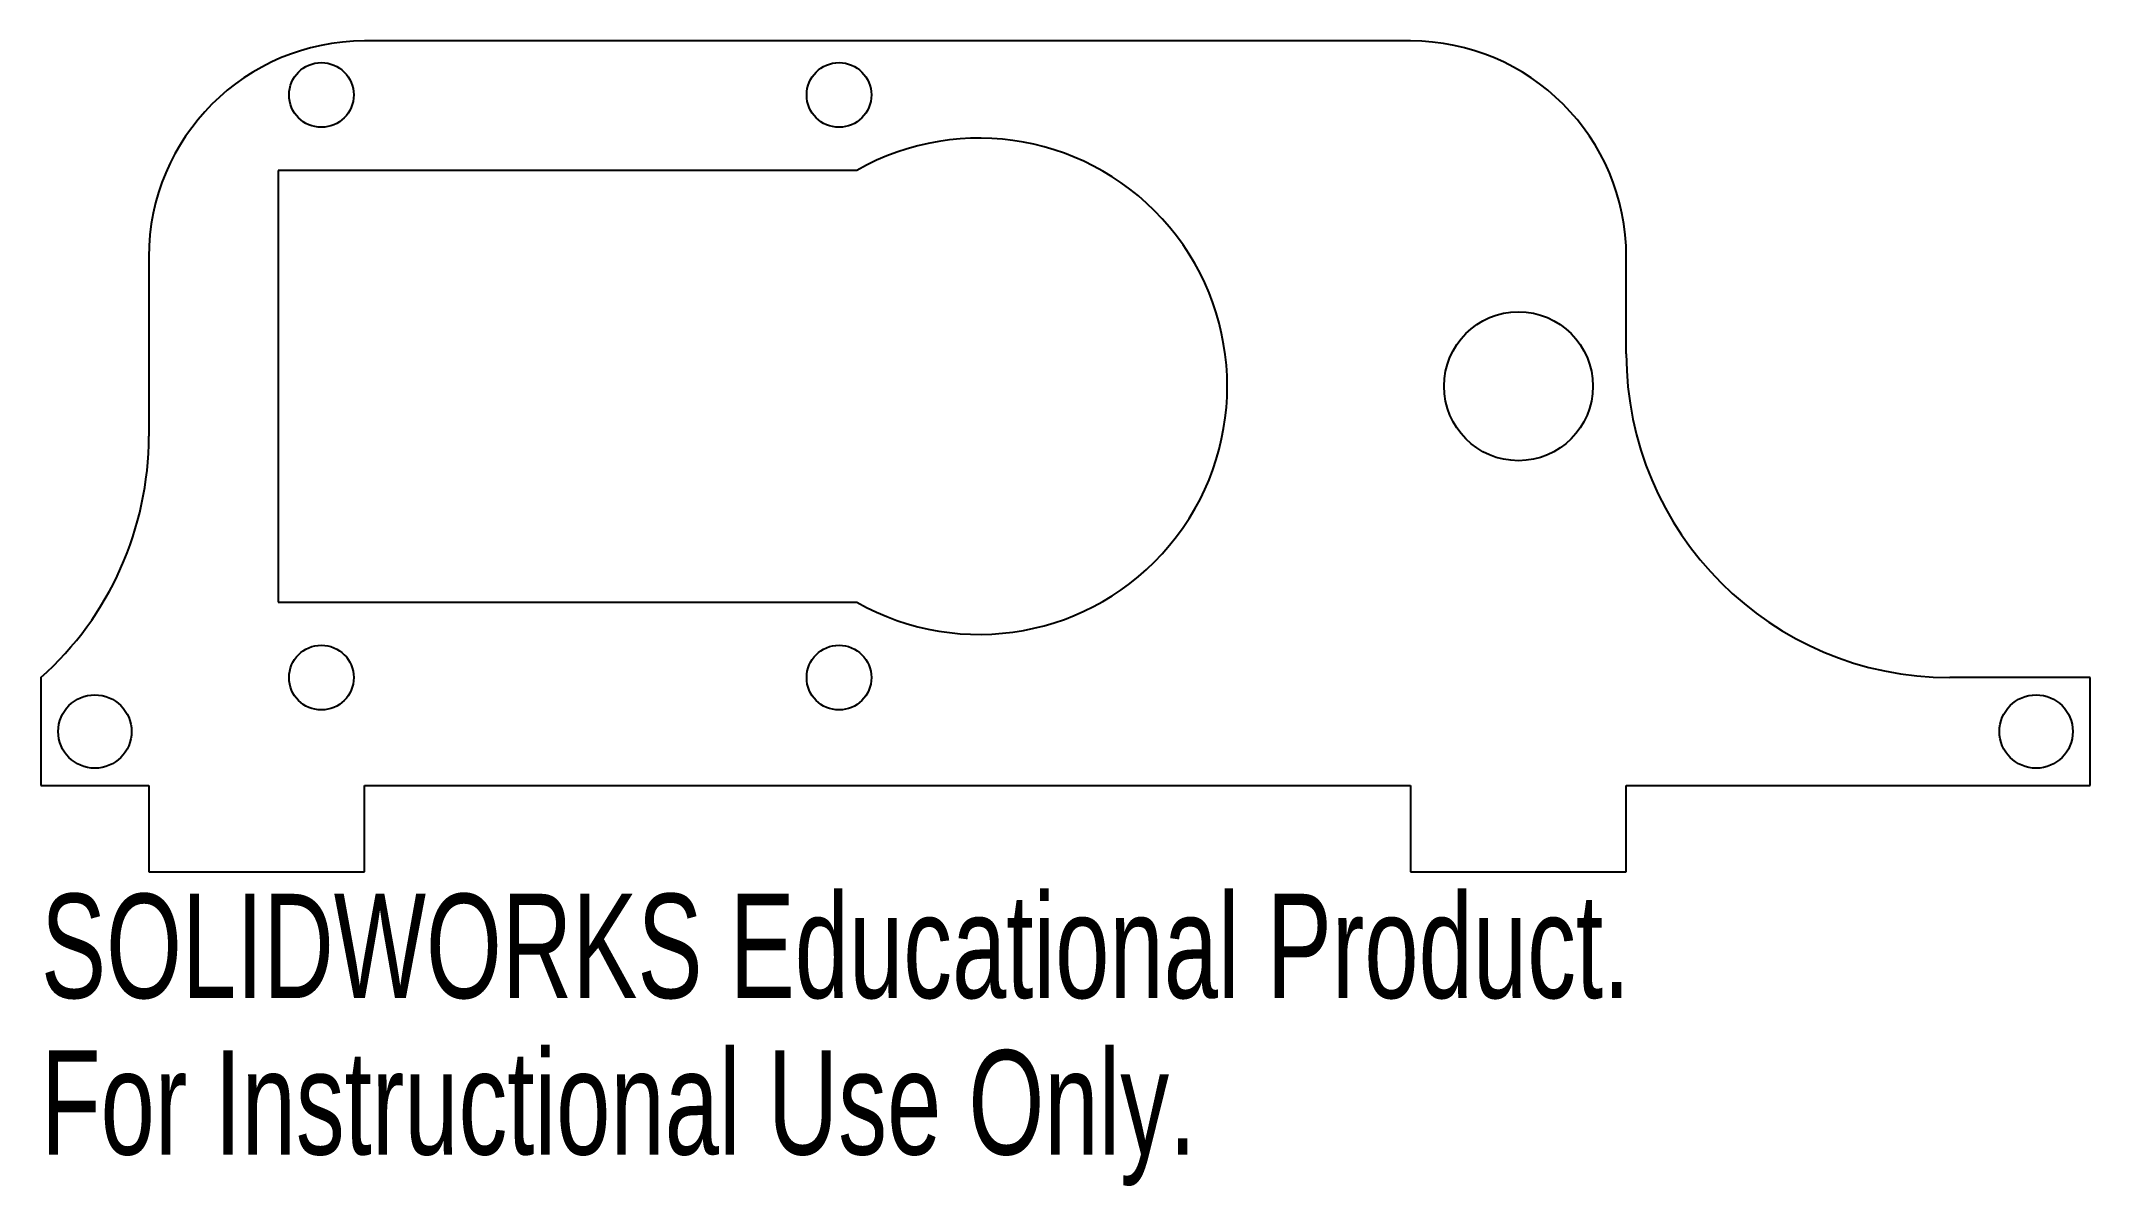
# Model space of a CAD drawing. Header units: millimetres. Extents: x -43.5 to 51.5, y -37.1 to 16.
import ezdxf

# ---------------------------------------------------------------- set-up
doc = ezdxf.new("R2010")
doc.units = ezdxf.units.MM
doc.styles.add('SLDTEXTSTYLE0', font='TXT', dxfattribs={"width": 0.7})

msp = doc.modelspace()

# ---------------------------------------------------------------- linework, layer by layer
at = {"color": 7, "linetype": 'Continuous', "lineweight": 25}
for p, q in [((20, 16), (-28.5, 16)), ((-5.679, 10), (-32.5, 10)), ((-32.5, 10), (-32.5, -10)), ((-38.5, 6), (-38.5, -2.32)), ((30, 1.5), (30, 6)), ((-32.5, -10), (-5.679, -10)), ((-43.5, -13.5), (-43.5, -18.5)), ((51.5, -13.5), (45, -13.5)), ((51.5, -18.5), (51.5, -13.5)), ((-43.5, -18.5), (-38.5, -18.5)), ((-38.5, -18.5), (-38.5, -22.5)), ((-28.5, -22.5), (-28.5, -18.5)), ((-28.5, -18.5), (20, -18.5)), ((20, -18.5), (20, -22.5)), ((30, -22.5), (30, -18.5)), ((30, -18.5), (51.5, -18.5)), ((-38.5, -22.5), (-28.5, -22.5)), ((20, -22.5), (30, -22.5))]:
    msp.add_line(p, q, dxfattribs=at)
for centre, radius in [((-30.5, 13.5), 1.5), ((-6.5, 13.5), 1.5), ((25, 0), 3.45), ((-30.5, -13.5), 1.5), ((-6.5, -13.5), 1.5), ((-41, -16), 1.7), ((49, -16), 1.7)]:
    msp.add_circle(centre, radius, dxfattribs=at)
for centre, radius, start, end in [((-28.5, 6), 10, 90, 180), ((20, 6), 10, 0, 90), ((0, 0), 11.5, 240.40815, 119.59185), ((45, 1.5), 15, 180, 270), ((-53.5, -2.32), 15, 311.81031, 0)]:
    msp.add_arc(centre, radius, start, end, dxfattribs=at)

# ---------------------------------------------------------------- texts
at = {"color": 7, "linetype": 'Continuous', "char_height": 4.83362, "attachment_point": 1, "style": 'SLDTEXTSTYLE0'}
for s, insert in [('SOLIDWORKS Educational Product.', (-43.5, -23.52)), ('For Instructional Use Only.', (-43.5, -30.77))]:
    msp.add_mtext(s, dxfattribs=dict(at, insert=insert))

doc.saveas('drawing.dxf')
